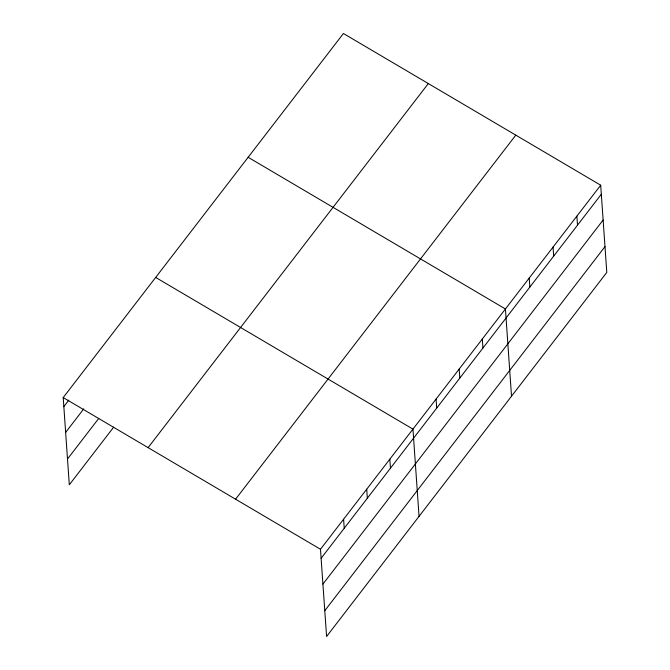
<?xml version="1.0" encoding="UTF-8"?>
<svg xmlns="http://www.w3.org/2000/svg" width="670" height="670" viewBox="0 0 670 670"><rect width="100%" height="100%" fill="white"/><g stroke="black" fill="none" stroke-linecap="round" stroke-linejoin="round"><path stroke-width="1" d="M113.666 427.167L69.303 484.804L63.206 397.578L343.417 33.5L600.697 185.196L606.794 272.422L326.583 636.5L320.478 549.266L600.697 185.196M63.834 406.606L68.834 400.107M65.643 432.41L83.758 408.868M67.502 459L98.741 418.415M148.103 447.635L428.323 83.557M235.58 499.209L515.791 135.131M321.114 558.294L601.325 194.225M322.915 584.106L603.126 220.028M324.774 610.697L604.993 246.619M248.143 157.283L505.423 308.979L511.52 396.213M155.674 277.43L412.954 429.118L419.052 516.352M63.206 397.578L320.478 549.266M576.878 216.142L577.506 225.17M553.06 247.088L553.688 256.116M529.241 278.033L529.87 287.062M482.308 339.012L482.936 348.048M459.185 369.053L459.821 378.081M436.069 399.085L436.698 408.114M389.831 459.159L390.468 468.188M366.716 489.192L367.344 498.229M343.601 519.233L344.229 528.261"/></g></svg>
